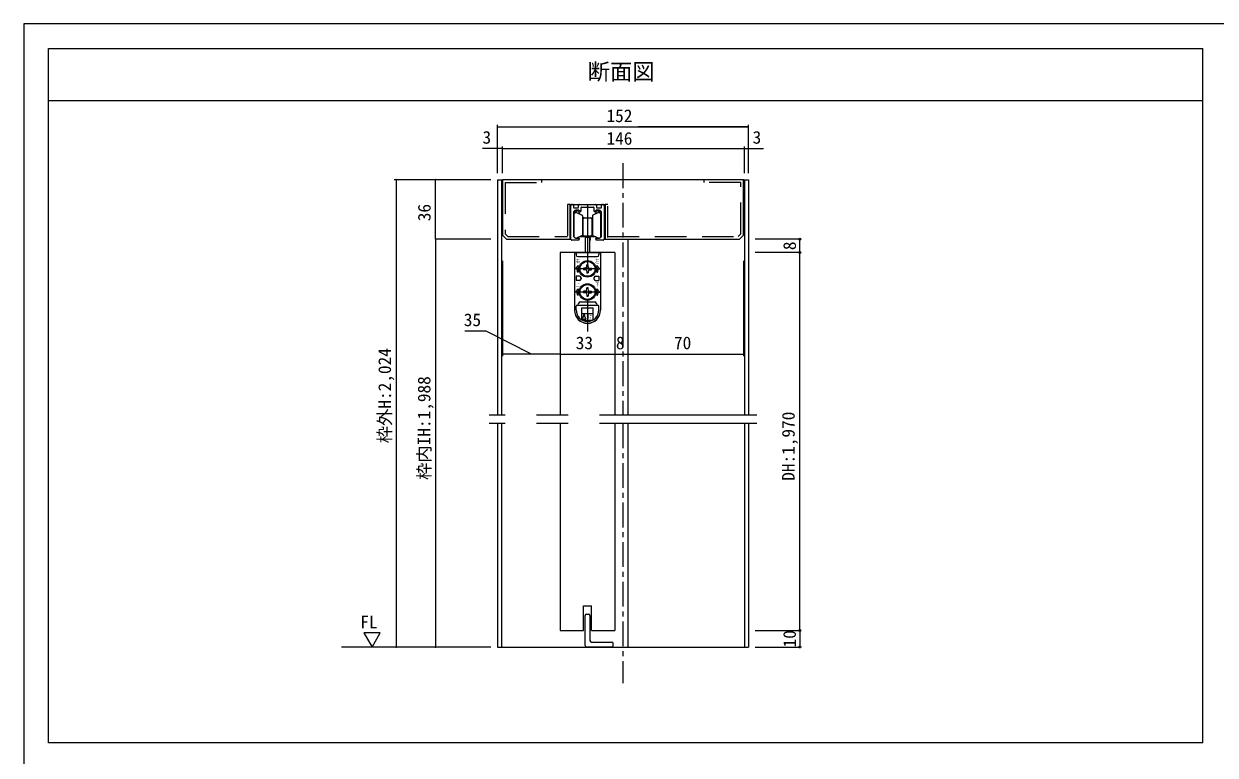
# Model space of a CAD drawing. Units: millimetres on the paper, enlarged 10 times, with parts at other scales. Extents: x -1985 to 2015, y -1370 to 1400.
# Drawn here: x -1985 to 420, y -78 to 1400 of the extents above; entities that cross this region are included whole.
import ezdxf
from ezdxf.enums import TextEntityAlignment as Align

# ---------------------------------------------------------------- set-up
doc = ezdxf.new("R2010")
doc.units = ezdxf.units.MM
doc.header["$LTSCALE"] = 10
doc.header["$PDMODE"] = 32
doc.header["$PDSIZE"] = 4
for name, pattern in [('CHAIN1', [8, 5, -1, 1, -1]), ('USER1', [19.05, 12.7, -6.35]), ('USER2', [9.525, 6.35, -3.175]), ('USER3', [31.75, 15.875, -3.175, 3.175, -3.175, 3.175, -3.175]), ('USER4', [50.8, 31.75, -6.35, 6.35, -6.35])]:
    doc.linetypes.add(name, pattern=pattern)
doc.layers.add('1-1_0', color=7, linetype='Continuous', lineweight=20)
doc.layers.add('2-0', color=7, linetype='Continuous', lineweight=20)
doc.styles.add('ＭＳ ゴシック', font='')
doc.styles.get('ＭＳ ゴシック').set_extended_font_data('MS Gothic')

msp = doc.modelspace()

# ---------------------------------------------------------------- linework, layer by layer
at = {"layer": '1-1_0'}
for p, q in [((-1935, 1350), (395, 1350)), ((395, -52.5), (395, 1350)), ((-1935, 1245), (395, 1245))]:
    msp.add_line(p, q, dxfattribs=at)
msp.add_lwpolyline([(-1985, -1370), (2015, -1370), (2015, 1400), (-1985, 1400)], close=True, dxfattribs=at)
msp.add_lwpolyline([(395, -52.5), (-1935, -52.5), (-1935, 1350)], dxfattribs=at)
at = {"layer": '2-0', "color": 4, "lineweight": 9}
for p, q in [((-1028.78, 1098.2), (-1028.78, 1195.8)), ((-522.11, 1098.2), (-522.11, 1195.8)), ((-522.11, 1098.2), (-522.11, 1195.8)), ((-1018.78, 1098.2), (-1018.78, 1152.2)), ((-1018.78, 1098.2), (-1018.78, 1152.2)), ((-1018.78, 1148.04), (-532.11, 1148.04)), ((-530.44, 1098.2), (-530.44, 1152.2)), ((-1042.11, 1084.87), (-1237.69, 1084.87)), ((-1233.53, 1084.87), (-1233.53, 141.57)), ((-1042.11, 1084.87), (-1158.18, 1084.87)), ((-1154.01, 964.87), (-1154.01, 1084.87)), ((-1042.11, 964.87), (-1154.01, 964.87)), ((-1154.01, 964.87), (-1154.01, 141.57)), ((-418.64, 964.87), (-508.78, 964.87)), ((-418.64, 938.2), (-418.64, 964.87)), ((-418.64, 938.2), (-508.78, 938.2)), ((-418.64, 174.39), (-418.64, 938.2)), ((-1018.78, 921.01), (-1018.78, 728.64)), ((-532.11, 921.01), (-532.11, 728.64)), ((-1051.45, 779.41), (-1094.73, 779.41)), ((-960.44, 732.8), (-1051.45, 779.41)), ((-902.11, 732.8), (-1018.78, 732.8)), ((-902.11, 732.8), (-792.11, 732.8)), ((-792.11, 732.8), (-765.44, 732.8)), ((-765.44, 732.8), (-532.11, 732.8)), ((-508.78, 174.39), (-418.64, 174.39)), ((-418.64, 174.39), (-418.64, 141.05)), ((-1042.11, 141.05), (-1343.38, 141.05)), ((-1042.11, 141.05), (-1158.18, 141.05)), ((-508.78, 141.05), (-418.64, 141.05))]:
    msp.add_line(p, q, dxfattribs=at)
at = {"layer": '2-0', "linetype": 'CHAIN1'}
for p, q in [((-775.44, 1118.2), (-775.44, 609.39)), ((-775.44, 592.72), (-775.44, 67.72))]:
    msp.add_line(p, q, dxfattribs=at)
at = {"layer": '2-0'}
for p, q in [((-1028.78, 1084.87), (-1018.78, 1084.87)), ((-1028.78, 1084.87), (-1028.78, 609.39)), ((-1020.44, 1084.87), (-1020.44, 609.39)), ((-939.15, 1079.32), (-939.15, 1084.87)), ((-611.74, 1079.32), (-611.74, 1084.87)), ((-532.11, 1084.87), (-522.11, 1084.87)), ((-530.44, 1084.87), (-530.44, 609.39)), ((-522.11, 1084.87), (-522.11, 609.39)), ((-882.25, 964.87), (-882.25, 1034.87)), ((-882.25, 1034.87), (-811.76, 1034.87)), ((-811.76, 1034.87), (-811.76, 964.87)), ((-806.2, 1034.87), (-811.76, 1034.87)), ((-1010.44, 964.87), (-880.43, 964.87)), ((-813.77, 964.87), (-715.44, 964.87)), ((-765.44, 964.87), (-765.44, 609.39)), ((-902.11, 938.2), (-902.11, 609.39)), ((-792.11, 938.2), (-902.11, 938.2)), ((-873.43, 938.2), (-873.43, 821.87)), ((-873.43, 938.2), (-820.77, 938.2)), ((-870.1, 938.2), (-870.1, 933.2)), ((-824.1, 938.2), (-824.1, 933.2)), ((-820.77, 938.2), (-820.77, 821.87)), ((-792.11, 938.2), (-792.11, 609.39)), ((-866.77, 929.87), (-827.43, 929.87)), ((-865.96, 911.54), (-872.1, 904.87)), ((-868.43, 904.87), (-872.1, 904.87)), ((-870.1, 889.87), (-870.1, 881.54)), ((-863.43, 889.87), (-870.1, 889.87)), ((-865.96, 898.2), (-867.37, 898.2)), ((-848.83, 906.6), (-855.27, 906.49)), ((-855.27, 906.49), (-855.27, 903.25)), ((-848.83, 903.14), (-855.27, 903.25)), ((-848.83, 906.6), (-848.72, 913.04)), ((-848.83, 903.14), (-848.72, 896.7)), ((-845.48, 913.04), (-848.72, 913.04)), ((-848.72, 896.7), (-845.48, 896.7)), ((-845.37, 906.6), (-845.48, 913.04)), ((-845.37, 903.14), (-845.48, 896.7)), ((-845.37, 906.6), (-838.93, 906.49)), ((-845.37, 903.14), (-838.93, 903.25)), ((-838.93, 903.25), (-838.93, 906.49)), ((-830.77, 889.87), (-824.1, 889.87)), ((-828.24, 911.54), (-822.1, 904.87)), ((-828.24, 898.2), (-826.84, 898.2)), ((-825.77, 904.87), (-822.1, 904.87)), ((-824.1, 889.87), (-824.1, 881.54)), ((-863.43, 881.54), (-870.1, 881.54)), ((-860.1, 886.54), (-860.1, 884.87)), ((-848.83, 859.94), (-848.72, 866.37)), ((-845.48, 866.37), (-848.72, 866.37)), ((-845.37, 859.94), (-845.48, 866.37)), ((-834.1, 886.54), (-834.1, 884.87)), ((-830.77, 881.54), (-824.1, 881.54)), ((-865.96, 864.87), (-872.1, 858.2)), ((-868.43, 858.2), (-872.1, 858.2)), ((-865.96, 851.54), (-867.37, 851.54)), ((-848.83, 859.94), (-855.27, 859.82)), ((-855.27, 859.82), (-855.27, 856.58)), ((-848.83, 856.47), (-855.27, 856.58)), ((-848.83, 856.47), (-848.72, 850.04)), ((-848.72, 850.04), (-845.48, 850.04)), ((-845.37, 856.47), (-845.48, 850.04)), ((-845.37, 859.94), (-838.93, 859.82)), ((-845.37, 856.47), (-838.93, 856.58)), ((-838.93, 856.58), (-838.93, 859.82)), ((-828.24, 864.87), (-822.1, 858.2)), ((-828.24, 851.54), (-826.84, 851.54)), ((-825.77, 858.2), (-822.1, 858.2)), ((-902.11, 826.39), (-902.11, 767.5)), ((-902.11, 826.39), (-902.11, 767.5)), ((-870.1, 821.87), (-870.1, 829.87)), ((-868.43, 831.54), (-825.77, 831.54)), ((-861.77, 838.2), (-832.43, 838.2)), ((-858.77, 826.54), (-835.43, 826.54)), ((-858.77, 802.05), (-858.77, 826.54)), ((-835.43, 802.05), (-835.43, 826.54)), ((-824.1, 821.87), (-824.1, 829.87)), ((-792.11, 826.39), (-792.11, 767.5)), ((-792.11, 826.39), (-792.11, 767.5)), ((-765.44, 826.39), (-765.44, 767.5)), ((-765.44, 826.39), (-765.44, 767.5)), ((-858.77, 814.87), (-835.43, 814.87)), ((-857.19, 801.2), (-837.01, 801.2)), ((-857.1, 803.2), (-853.77, 813.2)), ((-857.1, 803.2), (-850.43, 803.2)), ((-850.43, 803.2), (-853.77, 813.2)), ((-1020.44, 592.72), (-1020.44, 141.05)), ((-902.11, 592.72), (-902.11, 174.39)), ((-792.11, 592.72), (-792.11, 174.39)), ((-765.44, 592.72), (-765.44, 141.05)), ((-530.44, 592.72), (-530.44, 141.05)), ((-522.11, 592.72), (-522.11, 141.05)), ((-855.44, 224.39), (-838.78, 224.39)), ((-855.44, 174.39), (-855.44, 224.39)), ((-838.78, 174.39), (-838.78, 224.39)), ((-852.11, 144.05), (-852.11, 204.72)), ((-849.11, 207.72), (-845.11, 207.72)), ((-842.11, 204.72), (-842.11, 154.05)), ((-902.11, 174.39), (-855.44, 174.39)), ((-838.78, 174.39), (-792.11, 174.39)), ((-839.11, 151.05), (-798.41, 151.05)), ((-795.41, 144.05), (-795.41, 148.05)), ((-798.41, 141.05), (-849.11, 141.05))]:
    msp.add_line(p, q, dxfattribs=at)
at = {"layer": '2-0', "linetype": 'USER2'}
for p, q in [((-1013.22, 1079.32), (-939.15, 1079.32)), ((-537.67, 1079.32), (-611.74, 1079.32)), ((-806.2, 968.44), (-806.2, 1034.87)), ((-1008.14, 970.43), (-887.8, 970.43)), ((-806.2, 970.43), (-542.75, 970.43))]:
    msp.add_line(p, q, dxfattribs=at)
at = {"layer": '2-0', "color": 6, "linetype": 'USER3', "lineweight": 18}
for p, q in [((-878.77, 1034.87), (-877.1, 1034.87)), ((-817.1, 1034.87), (-815.43, 1034.87)), ((-880.43, 964.87), (-880.43, 1033.2)), ((-875.43, 1033.2), (-875.43, 1029.87)), ((-875.43, 1018.2), (-875.43, 972.2)), ((-873.77, 1028.2), (-866.77, 1028.2)), ((-865.1, 1029.87), (-865.1, 1033.2)), ((-860.1, 1021.85), (-860.1, 1028.87)), ((-834.1, 1028.87), (-834.1, 1021.85)), ((-829.1, 1033.2), (-829.1, 1029.87)), ((-827.43, 1028.2), (-820.43, 1028.2)), ((-818.77, 1029.87), (-818.77, 1033.2)), ((-818.77, 972.2), (-818.77, 1018.2)), ((-813.77, 1033.2), (-813.77, 964.87)), ((-865.43, 963.2), (-878.77, 963.2)), ((-870.43, 967.2), (-864.77, 967.2)), ((-863.77, 966.2), (-863.77, 964.87)), ((-830.43, 964.87), (-830.43, 966.2)), ((-829.43, 967.2), (-823.77, 967.2)), ((-815.43, 963.2), (-828.77, 963.2))]:
    msp.add_line(p, q, dxfattribs=at)
at = {"layer": '2-0', "linetype": 'USER1'}
for p, q in [((-847.1, 1034.89), (-847.1, 778.2)), ((-829.1, 904.87), (-865.1, 904.87)), ((-829.1, 858.2), (-865.1, 858.2))]:
    msp.add_line(p, q, dxfattribs=at)
at = {"layer": '2-0', "color": 4, "lineweight": 18}
for p, q in [((-873.77, 969.03), (-873.77, 1016.7)), ((-867.71, 1018.03), (-858.04, 1013.32)), ((-857.1, 1011.82), (-857.1, 973.91)), ((-837.1, 1011.82), (-837.1, 973.91)), ((-826.49, 1018.03), (-836.16, 1013.32)), ((-820.43, 969.03), (-820.43, 1016.7)), ((-858.04, 972.41), (-867.71, 967.7)), ((-836.16, 972.41), (-826.49, 967.7))]:
    msp.add_line(p, q, dxfattribs=at)
at = {"layer": '2-0', "lineweight": 18}
for p, q in [((-873.43, 1017.07), (-873.43, 1017.49)), ((-872.46, 1019.84), (-870.59, 1021.71)), ((-869.41, 1022.2), (-867.1, 1022.2)), ((-863.77, 1018.87), (-863.77, 1016.11)), ((-830.43, 1016.11), (-830.43, 1018.87)), ((-827.1, 1022.2), (-824.79, 1022.2)), ((-823.61, 1021.71), (-821.74, 1019.84)), ((-820.77, 1017.49), (-820.77, 1017.07)), ((-854.1, 1007.87), (-857.1, 1007.87)), ((-855.77, 1006.2), (-857.1, 1004.87)), ((-855.77, 972.87), (-855.77, 1006.2)), ((-854.1, 1007.87), (-840.1, 1007.87)), ((-840.1, 1007.87), (-837.1, 1007.87)), ((-837.1, 1004.87), (-838.43, 1006.2)), ((-838.43, 1006.2), (-838.43, 972.87)), ((-830.25, 969.53), (-863.95, 969.53)), ((-857.1, 980.87), (-855.77, 979.53)), ((-840.1, 971.2), (-854.1, 971.2)), ((-838.43, 979.53), (-837.1, 980.87))]:
    msp.add_line(p, q, dxfattribs=at)
at = {"layer": '2-0', "color": 3, "lineweight": 18}
for p, q in [((-851.43, 938.2), (-851.43, 969.53)), ((-850.43, 969.2), (-843.77, 969.2)), ((-842.77, 969.53), (-842.77, 938.2)), ((-841.77, 967.87), (-841.77, 963.2))]:
    msp.add_line(p, q, dxfattribs=at)
at = {"layer": '2-0', "linetype": 'USER4'}
for p, q in [((-505.44, 609.39), (-1045.44, 609.39)), ((-505.44, 592.72), (-1045.44, 592.72))]:
    msp.add_line(p, q, dxfattribs=at)
at = {"layer": '2-0', "color": 4, "lineweight": 9}
for points in [[(-1028.78, 1191.64), (-522.11, 1191.64), (-705.85, 1191.64), (-744.67, 1191.64)], [(-1018.78, 1148.04), (-1028.78, 1148.04), (-1059.06, 1148.04)], [(-532.11, 1148.04), (-522.11, 1148.04), (-491.83, 1148.04)]]:
    msp.add_lwpolyline(points, dxfattribs=at)
at = {"layer": '2-0'}
for points in [[(-715.44, 964.87), (-540.44, 964.87), (-532.11, 973.2), (-532.11, 1084.87), (-728.78, 1084.87), (-1018.78, 1084.87), (-1018.78, 973.2), (-1010.44, 964.87)], [(-1028.78, 592.72), (-1028.78, 141.05), (-522.11, 141.05)]]:
    msp.add_lwpolyline(points, dxfattribs=at)
at = {"layer": '2-0', "linetype": 'USER2'}
for points in [[(-1013.22, 1079.32), (-1013.22, 975.51), (-1008.14, 970.43)], [(-542.75, 970.43), (-537.67, 975.51), (-537.67, 1079.32)], [(-882.25, 1034.87), (-887.8, 1034.87), (-887.8, 968.37)]]:
    msp.add_lwpolyline(points, dxfattribs=at)
at = {"layer": '2-0', "color": 6, "linetype": 'USER3', "lineweight": 18}
for points in [[(-863.43, 1034.87), (-847.1, 1034.87), (-830.77, 1034.87)], [(-861.6, 1020.99), (-865.43, 1023.2), (-870.43, 1023.2)], [(-859.1, 1029.87), (-848.1, 1029.87), (-847.1, 1030.87), (-846.1, 1029.87), (-835.1, 1029.87)], [(-823.77, 1023.2), (-828.77, 1023.2), (-832.6, 1020.99)]]:
    msp.add_lwpolyline(points, dxfattribs=at)
at = {"layer": '2-0', "color": 4, "lineweight": 9}
msp.add_lwpolyline([(-1281.96, 141.05), (-1265.47, 169.74), (-1298.66, 169.74)], close=True, dxfattribs=at)
at = {"layer": '2-0'}
for centre, radius in [((-847.1, 904.87), 16.67), ((-847.1, 904.87), 15), ((-847.1, 858.2), 16.67), ((-847.1, 858.2), 15)]:
    msp.add_circle(centre, radius, dxfattribs=at)
at = {"layer": '2-0', "color": 4, "lineweight": 9}
for centre, start, end in [((-1028.78, 1191.64), 0, 180), ((-1028.78, 1191.64), 180, 0), ((-1028.78, 1148.04), 0, 180), ((-1028.78, 1148.04), 180, 0), ((-1018.78, 1148.04), 0, 180), ((-1018.78, 1148.04), 0, 180), ((-1018.78, 1148.04), 180, 0), ((-1018.78, 1148.04), 180, 0), ((-530.44, 1148.04), 0, 180), ((-530.44, 1148.04), 0, 180), ((-530.44, 1148.04), 0, 180), ((-530.44, 1148.04), 180, 0), ((-530.44, 1148.04), 180, 0), ((-530.44, 1148.04), 180, 0), ((-1233.53, 1084.87), 90, 270), ((-1233.53, 1084.87), 270, 90), ((-1154.01, 1084.87), 90, 270), ((-1154.01, 1084.87), 270, 90), ((-1018.78, 732.8), 0, 180), ((-1018.78, 732.8), 180, 0), ((-902.11, 732.8), 0, 180), ((-902.11, 732.8), 0, 180), ((-902.11, 732.8), 180, 0), ((-902.11, 732.8), 180, 0), ((-792.11, 732.8), 0, 180), ((-792.11, 732.8), 0, 180), ((-792.11, 732.8), 180, 0), ((-792.11, 732.8), 180, 0), ((-765.44, 732.8), 0, 180), ((-765.44, 732.8), 0, 180), ((-765.44, 732.8), 180, 0), ((-765.44, 732.8), 180, 0), ((-532.11, 732.8), 0, 180), ((-532.11, 732.8), 180, 0), ((-1233.53, 141.05), 90, 270), ((-1233.53, 141.05), 270, 90), ((-1154.01, 141.05), 90, 270), ((-1154.01, 141.05), 270, 90)]:
    msp.add_arc(centre, 0.521, start, end, dxfattribs=at)
at = {"layer": '2-0', "color": 6, "linetype": 'USER3', "lineweight": 18}
for centre, radius, start, end in [((-878.77, 1033.2), 1.67, 90, 180), ((-877.1, 1033.2), 1.67, 0, 90), ((-863.43, 1033.2), 1.67, 90, 180), ((-830.77, 1033.2), 1.67, 0, 90), ((-817.1, 1033.2), 1.67, 90, 180), ((-815.43, 1033.2), 1.67, 0, 90), ((-873.77, 1029.87), 1.67, 180, 270), ((-870.43, 1018.2), 5, 90, 180), ((-866.77, 1029.87), 1.67, 270, 0), ((-861.1, 1021.85), 1, 240, 360), ((-859.1, 1028.87), 1, 90, 180), ((-835.1, 1028.87), 1, 360, 90), ((-833.1, 1021.85), 1, 180, 300), ((-827.43, 1029.87), 1.67, 180, 270), ((-823.77, 1018.2), 5, 0, 90), ((-820.43, 1029.87), 1.67, 270, 0), ((-878.77, 964.87), 1.67, 180, 270), ((-870.43, 972.2), 5, 180, 270), ((-865.43, 964.87), 1.67, 270, 0), ((-864.77, 966.2), 1, 0, 90), ((-828.77, 964.87), 1.67, 180, 270), ((-829.43, 966.2), 1, 90, 180), ((-823.77, 972.2), 5, 270, 0), ((-815.43, 964.87), 1.67, 270, 0)]:
    msp.add_arc(centre, radius, start, end, dxfattribs=at)
at = {"layer": '2-0', "color": 4, "lineweight": 18}
for centre, radius, start, end in [((-869.9, 1013.53), 5, 64.05225, 140.70352), ((-858.77, 1011.82), 1.67, 0.00001, 64.05226), ((-835.43, 1011.82), 1.67, 115.94774, 179.99999), ((-824.3, 1013.53), 5, 39.29648, 115.94775), ((-869.9, 972.2), 5, 219.29648, 295.94775), ((-858.77, 973.91), 1.67, 295.94774, 360), ((-835.43, 973.91), 1.67, 180, 244.05226), ((-824.3, 972.2), 5, 244.05225, 320.70352)]:
    msp.add_arc(centre, radius, start, end, dxfattribs=at)
at = {"layer": '2-0', "lineweight": 18}
for centre, radius, start, end in [((-870.1, 1017.49), 3.33, 134.99991, 180), ((-869.41, 1020.53), 1.67, 90, 134.99991), ((-867.1, 1018.87), 3.33, 0, 90), ((-827.1, 1018.87), 3.33, 90, 180), ((-824.79, 1020.53), 1.67, 45, 90), ((-824.1, 1017.49), 3.33, 360, 45), ((-854.1, 1006.2), 1.67, 90, 180), ((-840.1, 1006.2), 1.67, 0, 90), ((-854.1, 972.87), 1.67, 180, 270), ((-840.1, 972.87), 1.67, 270, 0)]:
    msp.add_arc(centre, radius, start, end, dxfattribs=at)
at = {"layer": '2-0', "color": 3, "lineweight": 18}
for centre, start, end in [((-850.43, 968.2), 90, 180), ((-843.77, 968.2), 0, 90), ((-842.77, 967.87), 0, 90), ((-842.77, 963.2), 270, 0)]:
    msp.add_arc(centre, 1, start, end, dxfattribs=at)
at = {"layer": '2-0'}
for centre, radius, start, end in [((-866.77, 933.2), 3.33, 180, 270), ((-827.43, 933.2), 3.33, 270, 0), ((-847.1, 904.87), 21.33, 180, 198.20996), ((-847.1, 904.87), 20, 160.52878, 199.47122), ((-863.43, 886.54), 3.33, 0, 90), ((-830.77, 886.54), 3.33, 90, 180), ((-847.1, 904.87), 20, 340.52878, 19.47122), ((-847.1, 904.87), 21.33, 341.79004, 0), ((-863.43, 884.87), 3.33, 270, 0), ((-830.77, 884.87), 3.33, 180, 270), ((-847.1, 858.2), 21.33, 180, 198.20996), ((-847.1, 858.2), 20, 160.52878, 199.47122), ((-847.1, 858.2), 20, 340.52878, 19.47122), ((-847.1, 858.2), 21.33, 341.79004, 0), ((-847.1, 821.87), 26.33, 180, 0), ((-847.1, 821.2), 26.33, 180, 0), ((-868.43, 829.87), 1.67, 90, 180), ((-847.1, 821.87), 23, 180, 0), ((-868.43, 834.87), 3.33, 270, 0), ((-861.77, 834.87), 3.33, 90, 180), ((-832.43, 834.87), 3.33, 0, 90), ((-825.77, 834.87), 3.33, 180, 270), ((-825.77, 829.87), 1.67, 0, 90), ((-849.11, 204.72), 3, 90, 180), ((-845.11, 204.72), 3, 0, 90), ((-839.11, 154.05), 3, 180, 270), ((-798.41, 148.05), 3, 0, 90), ((-849.11, 144.05), 3, 180, 270), ((-798.41, 144.05), 3, 270, 0)]:
    msp.add_arc(centre, radius, start, end, dxfattribs=at)
at = {"layer": '2-0', "color": 4}
for p in [(-418.64, 964.87), (-418.64, 938.2), (-418.64, 174.39), (-418.64, 141.05)]:
    msp.add_point(p, dxfattribs=at)

# ---------------------------------------------------------------- texts
at = {"layer": '1-1_0', "style": 'ＭＳ ゴシック'}
msp.add_text('断面図', height=32.99, dxfattribs=at).set_placement((-846.74, 1276.98), align=Align.BOTTOM_LEFT)
at = {"layer": '2-0', "style": 'ＭＳ ゴシック'}
for s, p in [('152', (-808.81, 1193.69)), ('3', (-1059.06, 1150.12)), ('146', (-808.81, 1148.04)), ('3', (-513.78, 1150.12)), ('35', (-1096.81, 781.49)), ('33', (-870.83, 734.89)), ('8', (-789.75, 734.89)), ('70', (-672.5, 734.89)), ('FL', (-1305.79, 170.85))]:
    msp.add_text(s, height=25.66, dxfattribs=at).set_placement(p, align=Align.BOTTOM_LEFT)
for s, p in [('36', (-1156.1, 1001.15)), ('8', (-418.64, 942.79)), ('枠外H:2,024', (-1236.03, 552.61)), ('枠内IH:1,988', (-1156.52, 478.43)), ('DH:1,970', (-421.14, 476.85)), ('10', (-418.64, 140.22))]:
    msp.add_text(s, height=25.66, rotation=90, dxfattribs=at).set_placement(p, align=Align.BOTTOM_LEFT)
for s, height, width, p in [('右', 7.33, 0.75, (-870.56, 914.56)), ('左', 7.33, 0.75, (-831.22, 914.56)), ('上', 7.33, 0.75, (-870.56, 867.89)), ('下', 7.33, 0.75, (-831.22, 867.89)), ('外す', 7.331, 0.55, (-849.06, 803.06))]:
    msp.add_text(s, height=height, dxfattribs=dict(at, width=width)).set_placement(p, align=Align.BOTTOM_LEFT)

doc.saveas('drawing.dxf')
